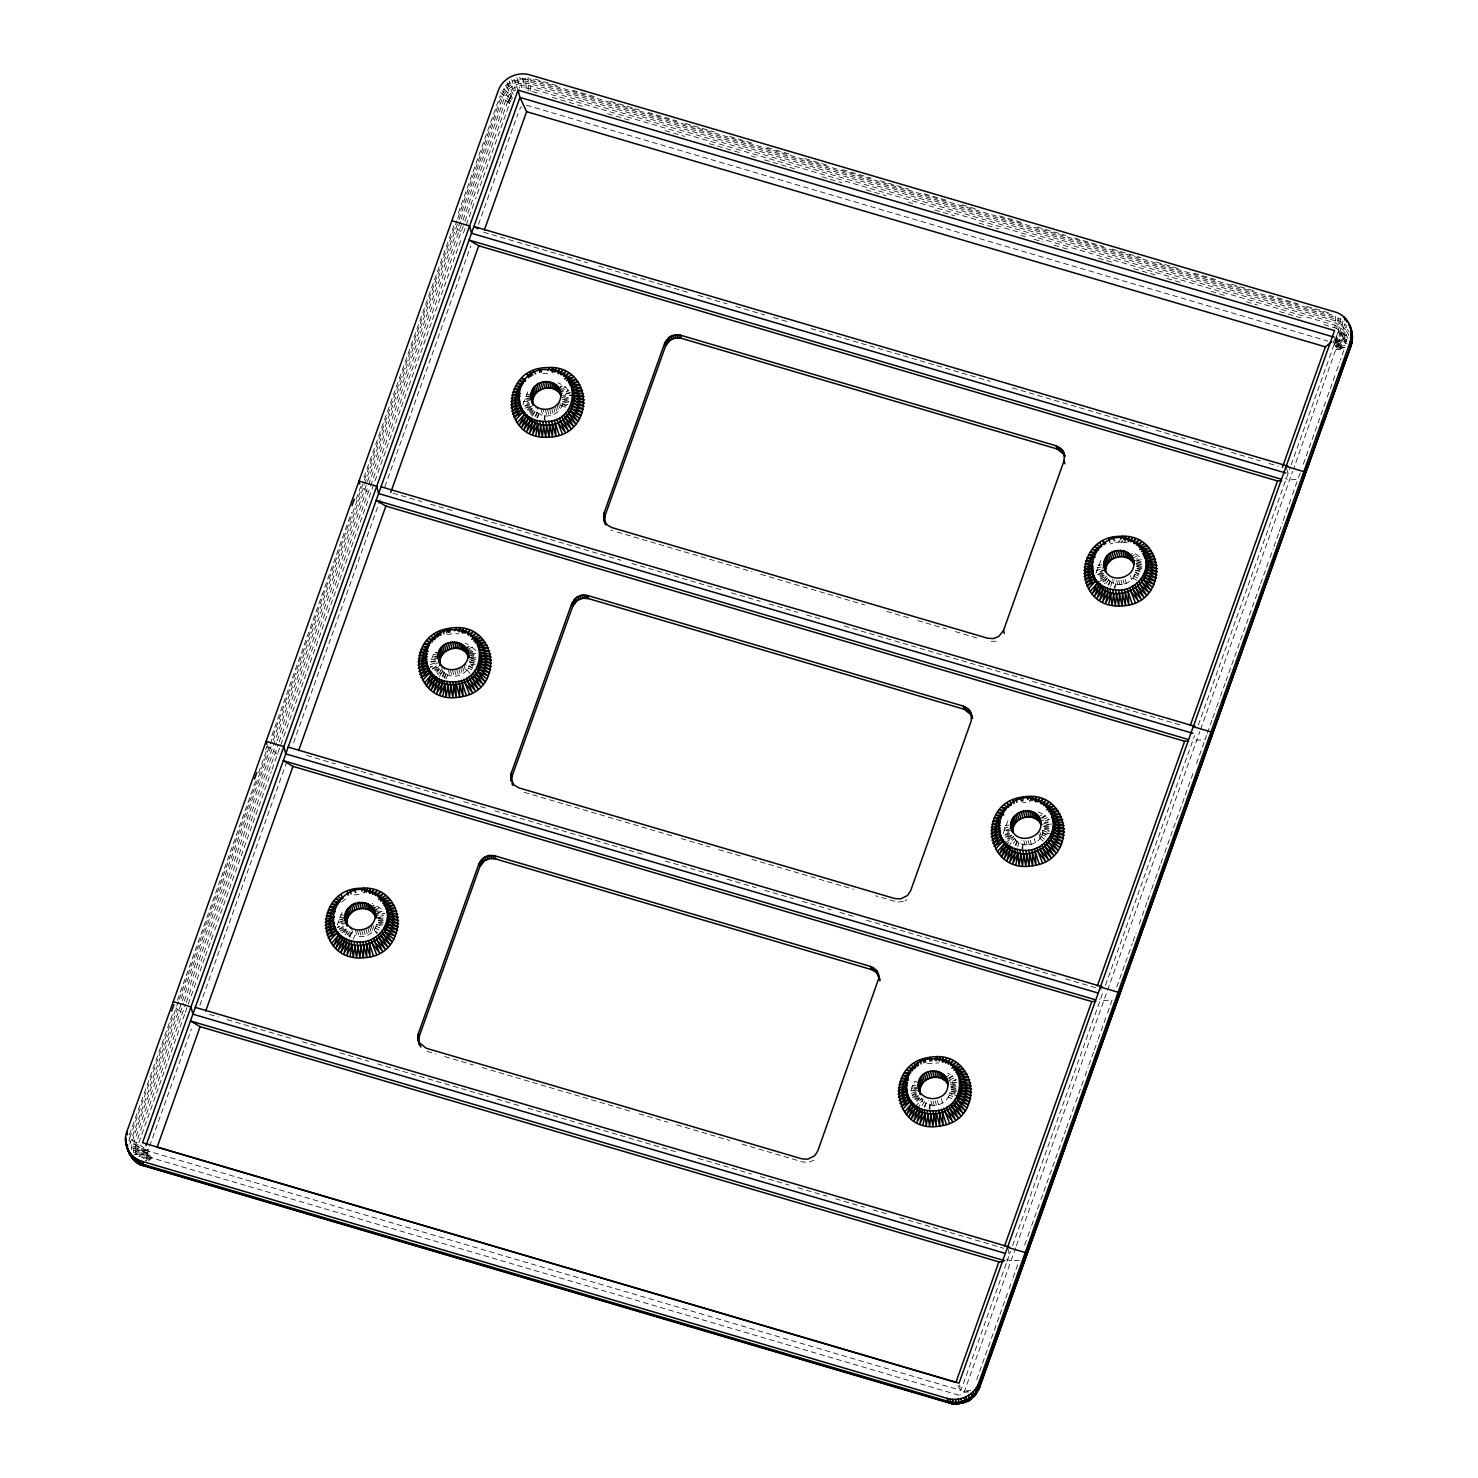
<?xml version="1.0" encoding="UTF-8"?>
<svg xmlns="http://www.w3.org/2000/svg" width="1478" height="1478" viewBox="0 0 1478 1478"><rect width="100%" height="100%" fill="white"/><g stroke="black" fill="none" stroke-linecap="round" stroke-linejoin="round"><path stroke-width="0.75" stroke-dasharray="5 3.75" d="M500.506 92.153L510.427 101.631L511.462 99.894L502.483 91.008C508.377 81.715 520.625 77.299 531.138 80.477L1338.366 318.306L1336.777 328.522L1344.223 334.508L1346.901 341.529L1336.389 347.718L1293.49 469.062M131.339 1149.662L132.336 1140.702L460.471 220.961M958.779 1395.14L151.938 1157.939L147.818 1153.616L136.087 1154.558L135.034 1148.979L135.994 1143.344L185.526 1004.523M474.124 662.31L469.542 661.83L469.376 663.899L473.015 666.245M531.415 415.133L535.738 410.902C543.793 421.212 562.749 414.727 562.416 401.536L569.289 402.256M1007.774 839.264L1013.723 836.4C1019.136 850.681 1042.988 845.73 1042.507 830.544L1049.38 831.264M1103.087 581.87L1107.521 577.935C1114.449 590.258 1135.788 584.401 1135.381 570.249L1142.254 570.951M1340.749 318.103L1338.144 332.107L1334.061 343.284L1336.389 347.718L1345.128 345.372L1336.315 348.753L1344.869 347.33L1340.454 360.078M1343.003 320.892L1339.789 333.252L1334.856 343.986L1346.643 330.998L1341.839 326.121L1335.576 323.072L530.879 86.13C520.201 82.823 507.508 88.828 503.813 99.488L461.247 218.799M544.181 420.343L544.828 415.891L543.147 409.461M1334.856 343.986L1341.248 334.601L1344.795 324.051L1335.835 319.082L531.138 82.14C519.295 78.463 505.217 85.114 501.116 96.957L457.774 218.43M530.214 90.915L531.008 79.055L517.263 78.814L516.967 77.669M1336.777 328.522L1334.911 327.857L1335.706 315.996L533.225 79.701M1344.795 324.051L1346.587 325.862L1342.504 336.134L1335.502 344.799L1346.624 334.508L1348.749 331.423L1347.511 329.372M129.768 1144.138L177.286 1009.271L175.106 1006.832M929.108 1109.128L929.939 1104.75L928.831 1100.463M1021.982 848.834L1022.813 844.455L1021.704 840.151M1114.855 588.521L1115.687 584.143L1114.578 579.856M1346.643 330.998L1348.749 334.989L1335.983 345.704L1343.539 337.797L1344.223 334.508M178.376 1001.511L129.621 1138.171L148.04 1150.549L147.818 1153.616L133.519 1152.378L134.055 1142.032L183.586 1003.192M436.084 661.756L430.523 661.922L433.442 654.385L434.975 652.112L440.887 653.516M177.286 1009.271L184.565 1014.536L138.138 1144.674L138.119 1154.336L148.133 1154.595L138.914 1156.129L148.613 1155.5L142.11 1157.219M444.749 678.236L445.986 673.968L444.324 667.539M537.604 417.941L538.86 413.674L537.198 407.226M924.84 1107.262L926.096 1102.994L921.773 1098.542L918.817 1101.165M1017.714 846.949L1018.97 842.682L1016.938 846.469M1110.588 586.637L1111.844 582.369L1109.812 586.156M129.621 1138.171L128.9 1140.61L131.69 1142.9L147.782 1151.547L137.325 1148.554L131.302 1145.154M349.99 937.218L351.45 933.006L349.787 926.558M442.864 676.906L444.324 672.712L442.661 666.264M535.72 416.611L537.198 412.399L535.516 405.951M1015.829 845.619L1017.289 841.407L1014.481 844.418M1108.703 585.325L1110.163 581.113L1107.355 584.124M265.726 749.734L267.278 745.392M129.436 1134.808L172.778 1013.335M177.415 1000.31L255.583 781.234M258.687 772.551L267.961 746.519L277.439 754.223M271.841 735.674L351.561 512.256M356.198 499.231L360.835 486.225L370.313 493.929M363.939 477.542L453.709 225.912L463.187 233.616L465.515 227.113M458.365 212.906L500.155 95.756L509.614 103.46L475.565 198.902M179.152 999.35L456.998 220.61M181.147 998.426L272.488 742.455M273.245 740.293L363.034 488.664M364.586 484.322L458.217 221.848M458.993 219.686L502.335 98.213C506.252 86.888 519.72 80.514 531.064 84.024L1335.761 320.966L1346.033 327.469M184.344 1001.031L276.46 742.898M277.217 740.718L367.782 486.927M368.558 484.747L462.189 222.273M462.965 220.111L505.531 100.8L508.691 95.22L515.508 89.788L511.702 79.609M186.302 1002.361L278.4 744.21M279.157 742.048L369.722 488.257M370.498 486.077L464.129 223.603M464.905 221.441L507.471 102.13L511.665 95.59L504.903 84.431M185.341 1012.356L204.685 958.132M205.46 955.952L213.977 932.101M214.753 929.939L271.25 771.571M272.026 769.41L408.242 387.624M409.018 385.462L461.635 237.958M466.291 224.933L474.789 201.082M149.592 1146.207L191.383 1029.076M199.899 1005.206L286.584 762.26M293.549 742.732L380.216 499.786M384.871 486.779L470.78 245.995M478.521 224.305L517.984 113.677M1006.204 1263.524L960.94 1390.392L144.419 1149.976L148.65 1149.053M1006.98 1261.381L1010.601 1251.182M1012.596 1245.621L1102.274 994.288L1100.389 987.008M1105.47 985.327L1194.538 735.674M1198.344 725.014L1290.442 466.882M1291.199 464.739L1336.463 337.852L1335.521 334.231M1015.645 1247.801L964.58 1390.964L959.869 1394.992M1016.421 1245.64L1199.84 731.536M1200.616 729.356L1292.714 471.223M976.699 1379.602L999.146 1316.695M999.922 1314.533L1008.439 1290.663M1009.215 1288.502L1012.301 1279.819M1013.077 1277.657L1017.714 1264.632M1024.679 1245.123L1027.007 1238.619M1027.783 1236.439L1030.887 1227.756M1031.644 1225.595L1040.161 1201.743M1040.937 1199.563L1065.712 1130.153M1066.469 1127.973L1074.986 1104.121M1075.762 1101.96L1084.279 1078.09M1085.055 1075.929L1088.141 1067.245M1088.916 1065.084L1093.572 1052.059M1094.348 1049.897L1097.433 1041.214M1098.209 1039.052L1106.726 1015.183M1107.502 1013.021L1112.14 999.996L1103.881 1000.514L1099.447 999.202M1116.777 986.99L1132.259 943.592M1133.035 941.431L1136.139 932.747M1139.224 924.083L1141.552 917.561M1142.328 915.399L1146.965 902.393M1147.741 900.213L1150.845 891.53M1151.602 889.368L1154.706 880.685M1155.482 878.523L1160.119 865.517M1160.895 863.337L1163.999 854.654M1164.775 852.492L1193.411 772.237M1196.496 763.553L1204.237 741.864M1206.565 735.36L1205.013 739.702L1196.755 740.201L1192.321 738.908M1207.341 733.18L1211.978 720.174M1212.754 717.994L1215.84 709.329M1216.616 707.149L1219.719 698.484M1220.495 696.304L1225.133 683.298M1225.909 681.118L1259.958 585.676M1260.734 583.514L1269.251 559.645M1270.027 557.483L1273.112 548.8M1273.888 546.638L1278.544 533.613M1279.32 531.452L1282.405 522.769M1283.181 520.607L1291.698 496.737M1292.474 494.576L1297.111 481.551M1300.215 472.886L1297.887 479.389L1289.629 479.907L1285.195 478.595M1303.3 464.203L1326.523 399.134M1327.299 396.954L1335.816 373.103M1336.574 370.923L1339.678 362.258M342.102 912.425L337.261 924.877L343.062 923.122M472.701 667.594L468.914 665.913C465.625 677.589 447.76 680.176 441.663 669.534L437.248 673.469M1113.987 588.226L1115.687 584.143M519.535 109.335L521.328 106.73M1333.156 342.748L1338.144 332.107L1340.176 330.407M445.968 678.919L447.852 674.984M353.113 939.232L354.979 935.297C363.533 939.454 375.153 933.782 376.502 924.193L382.359 925.099M527.849 391.818L523.009 404.27L528.81 402.515M536.847 417.461L538.86 413.674M443.973 677.755L445.986 673.968M924.064 1106.763L926.096 1102.994C934.65 1108.851 948.045 1103.309 949.486 1092.907L955.324 1093.812M1334.061 343.284L1341.691 331.626M535.018 416.039L537.198 412.399L534.389 415.41M442.144 676.351L444.324 672.712L441.516 675.723M349.27 936.664L351.45 933.006L349.99 931.509L347.108 934.336M1108.001 584.752L1110.163 581.113M1015.127 845.065L1017.289 841.407M922.254 1105.359L924.415 1101.72L921.607 1104.731M532.265 416.168L535.738 410.902M439.391 676.481L442.864 671.215L441.201 664.767M347.681 935.02L349.99 931.509M1106.394 583.126L1108.722 579.616L1104.399 583.847M1013.52 843.439L1015.848 839.929L1012.966 842.737M917.173 1108.999L922.974 1100.223L920.092 1103.031M1115.705 542.444L1118.606 542.093L1120.546 539.193M1100.833 560.513L1095.974 572.984L1103.715 570.637M1007.959 820.826L1003.1 833.278L1008.901 831.541M530.824 414.283L534.537 409.221L530.122 413.156M437.95 674.596L441.663 669.534M345.076 934.89L348.79 929.828L345.852 932.452M1105.045 581.316L1107.521 577.935M1008.439 846.672L1014.647 838.248L1010.213 842.164M915.566 1106.985L921.773 1098.542M1118.606 542.093L1121.506 542.038L1123.705 539.267M529.66 412.233L532.302 409M436.786 672.545L439.428 669.312M343.912 932.84L346.554 929.607M1102.625 580.946L1106.597 576.106L1100.648 578.97M1005.797 846.1L1013.723 836.4L1006.167 842.478M916.877 1101.553L919.519 1098.32M370.849 908.859L374.802 904.481L381.435 909.173L372.862 912.85L379.421 907.381L373.324 910.448M1121.506 542.038L1124.407 542.278L1126.809 539.636M348.642 936.017L351.45 933.006L354.979 935.297M148.521 1160.156L150.941 1157.551L145.971 1160.747M1336.278 346.683L1346.55 339.663L1344.333 339.589L1336.278 346.683L1347.031 343.413M439.982 674.023L442.864 671.215M558.518 389.435L562.933 385.204L565.15 386.774L570.508 392.742L561.012 395.587L571.783 395.088L561.788 397.49L568.383 397.527M465.644 649.747L470.059 645.498L476.101 650.874L467.066 654.126L477.634 653.054M372.77 910.042L377.186 905.811L371.458 909.192M1338.144 332.107L1341.248 334.601L1343.04 332.993M505.273 85.558L514.603 79.646L517.559 88.902M341.64 902.153L346.148 898.55M145.749 1160.618L150.035 1157.015L146.359 1158.844M465.736 652.537L472.295 647.068L466.198 650.135M1041.99 818.516L1045.26 815.782L1049.066 819.569L1043.653 821.528M949.116 1078.829L952.386 1076.095L956.192 1079.882L950.779 1081.841M149.019 1160.341L151.938 1157.939M529.087 411.032L532.117 408.612M436.213 671.345L439.243 668.906M341.843 932.858L346.369 929.219M1099.041 582.184L1106.597 576.106M916.323 1100.353L919.334 1097.932M527.424 409.48L532.985 405.434M434.55 669.774L440.111 665.747M339.829 931.436L347.256 926.041M1100.408 578.194L1104.103 575.496M1007.534 838.488L1013.095 834.46L1007.202 836.936M914.66 1098.801L918.374 1096.103M369.408 908.194L374.802 904.481L372.253 903.428M1128.12 556.301L1133.515 552.587L1140.148 557.28L1136.73 558.739M145.952 1158.493L149.26 1156.313L141.796 1157.496M525.078 408.334L532.671 403.402M432.204 668.647L439.797 663.714M339.33 928.941L346.924 924.027M1099.946 575.81L1103.752 573.353M1005.169 837.361L1010.878 833.666M912.295 1097.655L918.004 1093.96M905.146 900.804L906.827 899.825M813.953 1160.119L808.54 1162.318L802.72 1161.967L740.829 1143.75M557.188 388.585L562.933 385.204L558 382.82M464.314 648.879L470.059 645.498L465.127 643.133M1130.171 557.298L1135.917 553.917M1037.297 817.593L1043.043 814.212L1045.26 815.782L1037.15 819.865M944.424 1077.905L950.169 1074.524L952.386 1076.095L946.308 1079.143M524.875 405.822L532.671 401.351M439.797 661.664L430.061 667.243L435.899 665.118M346.924 921.958L337.187 927.537L343.025 925.431M1097.858 574.517L1103.697 571.173M1004.985 834.83L1008.883 832.594M912.111 1095.124L916.009 1092.907M557.04 390.857L565.15 386.774L558.61 392.243L568.975 390.561L559.94 393.832L570.508 392.742M1132.056 558.536L1138.134 555.488M527.683 410.256L531.637 408.353M434.809 670.569L438.763 668.647M341.935 930.863L345.889 928.96M914.9 1099.577L918.873 1097.655M560.328 391.504L567.183 388.566M467.454 651.816L474.309 648.86M1043.856 819.052L1047.274 817.574M949.264 1080.085L954.4 1077.887M527.092 407.928L531.027 406.265M432.26 669.054L438.153 666.56M1100.075 576.623L1104.011 574.979M339.386 929.348L343.321 927.704M914.328 1097.23L918.263 1095.586M143.218 1158.567L149.26 1156.313M524.875 406.228L530.731 404.122M1097.858 574.942L1103.697 572.817M1136.527 561.234L1141.94 559.275L1131.594 560.956M376.003 913.792L383.227 911.169L372.862 912.85M1004.985 835.236L1010.823 833.13M912.111 1095.549L917.967 1093.424M1110.07 544.015L1112.842 543.091M430.135 664.564L435.936 662.828M475.731 653.627L468.138 655.899L476.747 655.493M1043.006 824.04L1048.715 822.322M916.046 1091.836L910.245 1093.591L912.277 1085.813L915.085 1081.12L920.092 1083.836M952.035 1083.78L957.744 1082.062L947.176 1083.152M1135.88 563.728L1143.492 561.455M1344.869 347.33L1336.057 349.75L1344.315 349.233M430.523 661.922L440.111 659.613M468.914 657.802L476.914 655.862M1100.205 569.399L1096.362 570.323L1105.655 570.065M1136.748 565.723L1142.753 564.263M996.19 641.249L988.468 641.36M345.335 920.388L337.649 922.235L343.21 922.069M376.04 918.097L384.04 916.175M1009.252 829.25L1003.488 830.636L1012.781 830.359M1043.874 826.017L1051.893 824.096L1041.103 824.613M903.317 901.543L897.497 902.079L875.697 895.816M916.378 1089.545L910.614 1090.93L919.907 1090.672M951.019 1086.33L957.005 1084.889M447.003 634.69L452.748 633.692M354.129 894.984L362.794 893.931M927.094 1063.698L938.659 1062.885M135.126 1147.076L137.602 1146.595L148.04 1150.549M135.44 1145.191L138.138 1144.674M131.191 1147.408L147.708 1152.581L133.131 1150.327M531.711 397.656L524.062 399.023L532.985 399.3L523.378 401.628L528.958 401.462M1100.87 567.053L1097.045 567.737L1105.969 568.014M345.963 918.263L338.333 919.63L342.785 919.778M1007.996 827.347L1004.172 828.031L1013.095 828.327M917.025 1087.328L911.298 1088.344L920.221 1088.621M467.805 652.204L476.101 650.874M1038.72 821.251L1049.066 819.569M945.846 1081.563L956.192 1079.882M542.722 373.731L548.541 373.324M1022.831 802.757L1025.732 802.406M532.653 395.642L525.059 396.492L533.613 397.323M1101.831 564.781L1098.025 565.206L1104.454 565.834M439.779 655.955L432.186 656.805L440.74 657.618L431.207 659.317L435.659 659.465M1008.957 825.094L1005.151 825.518L1013.723 826.331M916.083 1085.388L912.277 1085.813L920.849 1086.644M1137.136 562.102L1141.367 561.677M1044.262 822.415L1048.493 821.971M374.193 914.439L384.76 913.349L375.264 916.194L383.892 915.787M1348.121 338.407L1342.763 329.539L1335.281 325.382L530.584 88.44L521.863 87.83L519.739 77.115M1019.266 1260.309L1011.007 1260.826L1006.592 1259.515M970.769 1390.576L964.58 1390.964L968.312 1391.629M1136.139 564.208L1142.605 563.894M950.391 1084.815L956.857 1084.501M1136.951 566.203L1145.746 566.259M471.112 657.802L477.708 657.839M1044.078 826.516L1052.872 826.553M378.239 918.115L384.834 918.134M951.204 1086.829L959.998 1086.866M1341.248 334.601L1343.539 337.797L1345.978 337.852M1343.539 337.797L1344.869 341.473L1346.901 341.529M968.09 1392.11L964.136 1391.925L967.573 1392.978M562.25 399.485L568.975 399.854M1141.958 568.568L1135.233 568.199L1141.034 569.824M469.376 659.798L476.119 660.167M1044.595 828.622L1049.084 828.862M383.245 920.461L376.502 920.092L382.322 921.718M956.211 1089.175L949.486 1088.806L957.227 1090.967M455.667 633.637L458.568 633.877M339.312 917.099L345.741 917.727M134.147 1154.355L136.087 1154.558M383.541 922.863L376.668 922.143L382.433 924.064M956.506 1091.558L949.633 1090.856L955.416 1092.778M565.889 405.951L562.25 403.586L568.106 404.492M1138.873 574.665L1135.233 572.3L1139.132 572.891M475.232 664.786L469.376 663.899L473.2 665.377M1045.999 834.959L1042.36 832.613L1052.096 834.091M526.316 394.09L532.486 395.088M433.442 654.385L439.613 655.401M340.568 914.697L346.739 915.695M1124.407 542.278L1127.252 542.795M526.408 105.197L1327.743 341.048M563.728 397.933L569.566 399.226M1136.711 566.628L1142.549 567.94M470.854 658.227L476.692 659.539M1043.837 826.941L1049.676 828.253M377.98 918.54L383.837 919.833M950.964 1087.254L956.802 1088.547M564.19 400.021L569.991 401.647M471.316 660.333L475.177 661.405M1044.281 829.047L1050.101 830.654M535.221 79.202L557.335 85.706M572.799 90.269L594.913 96.772M610.377 101.335L639.124 109.797M647.974 112.402L676.702 120.863M685.552 123.468L714.28 131.93M729.762 136.493L751.877 142.996M767.341 147.541L789.455 154.063M804.919 158.608L827.033 165.13M842.515 169.674L871.244 178.136M880.094 180.741L908.822 189.202M924.304 193.766L946.419 200.269M961.882 204.832L977.364 209.396M999.461 215.899L1021.575 222.402M1037.057 226.965L1065.786 235.427M1074.635 238.032L1103.364 246.493M1112.213 249.098L1140.961 257.56M1156.424 262.105L1178.539 268.627M1194.002 273.171L1216.117 279.693M1231.599 284.238L1253.695 290.76M1269.177 295.304L1297.906 303.766M1306.755 306.371L1328.87 312.893M532.431 91.562L541.262 94.167M552.329 97.419L585.473 107.192M607.587 113.695L629.702 120.198M665.063 130.618L684.961 136.475M709.274 143.643L742.436 153.398M751.286 156.003L755.701 157.315M764.551 159.92L797.714 169.674M822.027 176.843L841.924 182.699M866.237 189.849L886.135 195.706M908.249 202.227L912.665 203.521M934.78 210.042L954.659 215.899M978.99 223.049L998.888 228.905M1020.984 235.427L1025.418 236.72M1034.249 239.325L1043.099 241.93M1054.147 245.182L1067.412 249.098M1098.357 258.207L1111.622 262.105M1133.737 268.627L1155.833 275.13M1166.899 278.381L1182.363 282.945M1211.11 291.406L1224.375 295.304M1246.471 301.808L1257.538 305.078M1279.634 311.581L1301.748 318.084M1323.863 324.606L1334.911 327.857M483.583 232.194L587.579 262.807M598.645 266.058L689.376 292.773M698.226 295.378L726.991 303.858M735.841 306.463L764.606 314.925M773.456 317.53L788.938 322.093M811.071 328.615L990.297 381.379M1012.412 387.901L1147.39 427.641M1156.239 430.246L1185.005 438.726M1193.855 441.331L1222.62 449.792M1231.47 452.397L1260.235 460.877M1269.085 463.482L1277.934 466.087M617.157 532.025L751.988 571.727M760.819 574.332L864.704 604.908M886.8 611.43L908.896 617.933M917.746 620.538L946.474 629M955.305 631.605L977.42 638.108M392.926 493.135L421.692 501.615M430.541 504.22L452.674 510.741M474.808 517.245L620.834 560.254M631.9 563.506L722.613 590.221M731.462 592.826L760.228 601.287M769.077 603.892L797.843 612.372M806.692 614.977L822.193 619.541M844.308 626.044L1023.552 678.827M1032.401 681.432L1180.645 725.088M524.284 792.337L672.361 835.938M681.21 838.543L709.939 847.005M718.788 849.61L740.884 856.113M751.933 859.365L853.6 889.294M306.703 755.406L335.451 763.867M344.319 766.472L373.084 774.952M381.934 777.557L454.947 799.062M463.796 801.667L485.929 808.17M494.779 810.775L643.022 854.432M665.155 860.953L718.253 876.583M727.102 879.188L755.868 887.668M764.717 890.273L793.483 898.735M802.332 901.34L831.098 909.82M839.947 912.425L855.448 916.97M866.496 920.24L1056.788 976.274M1065.638 978.879L1096.621 987.988M426.994 1051.338L435.844 1053.943M444.675 1056.548L473.403 1065.01M482.253 1067.615L630.33 1111.216M639.161 1113.821L667.908 1122.264M676.739 1124.869L729.781 1140.499M209.396 1014.407L218.245 1017.012M227.095 1019.617L293.475 1039.163M302.325 1041.768L317.825 1046.332M339.94 1052.835L368.706 1061.315M377.555 1063.92L488.202 1096.491M497.051 1099.096L519.166 1105.618M528.015 1108.223L676.277 1151.879M698.392 1158.382L751.508 1174.031M760.357 1176.636L789.123 1185.097M797.972 1187.702L826.738 1196.182M835.587 1198.787L864.353 1207.249M873.202 1209.854L888.684 1214.417M899.751 1217.669L1003.747 1248.3M147.818 1153.616L135.034 1148.979M1135.381 570.249L1141.145 572.171M562.416 401.536L566.259 402.81M1042.507 830.544L1048.271 832.465M469.542 661.83L475.306 663.77M610.931 530.048L612.742 530.731M1135.233 572.3L1139.058 573.778M562.25 403.586L567.977 405.822M1042.36 832.613L1051.911 836.308M959.037 1096.621L949.486 1092.907L953.125 1095.272M380.326 925.69L376.502 924.193L380.16 926.558M1038.092 811.828L1043.043 814.212M1138.559 576.014L1134.753 574.314L1138.282 576.863M565.575 407.3L561.788 405.619L565.298 408.15M1045.685 836.308L1041.879 834.627L1045.408 837.176M952.811 1096.621L949.005 1094.939L952.534 1097.47M379.828 927.907L376.04 926.226L379.55 928.757M1338.366 318.306L1340.768 319.47M1137.764 578.157L1133.977 576.272L1132.869 571.968M1039.995 832.28L1041.103 836.566L1044.891 838.469M471.907 669.756L468.138 667.853L471.537 670.569M952.017 1098.764L948.229 1096.879L951.647 1099.595M379.033 930.05L375.264 928.166L378.664 930.881M504.053 88.846L512.718 98.305M434.975 652.112L440.001 654.828M947.767 1073.194L950.169 1074.524M1132.905 578.083L1136.674 580.207M1038.923 834.109L1040.05 838.395L1043.801 840.502M135.514 1152.748L138.119 1154.336M135.163 1150.882L137.583 1152.452M468.914 665.913L472.424 668.462M1041.103 836.566L1044.521 839.282M1040.05 838.395L1043.339 841.278M372.53 923.547L374.193 929.995L377.481 932.877M469.801 673.303L467.066 669.682L465.404 663.252M374.193 929.995L376.927 933.616M513.162 94.278L506.972 82.583M957.91 1385.607L960.94 1390.392L959.536 1384.941M513.587 90.86L509.263 80.976M508.229 100.356L509.614 103.46M509.189 98.656L510.427 101.631M510.335 97.068L511.462 99.894M1286.599 468.212L1288.022 473.681M1130.467 575.459L1131.594 579.764M1125.201 579.173L1126.328 583.477M1123.151 579.893L1124.259 584.198M1121.008 580.337L1122.135 584.623M1118.846 580.466L1119.955 584.771M1116.684 580.318L1117.793 584.604M1112.583 579.099L1113.691 583.404M1034.267 838.488L1035.376 842.774M1030.277 840.206L1031.385 844.492M1028.152 840.649L1029.261 844.936M1025.972 840.779L1027.081 845.065M1023.811 840.612L1024.919 844.917M1007.978 1249.132L1009.4 1254.582M941.394 1098.801L942.502 1103.087M937.403 1100.519L938.512 1104.805M935.278 1100.944L936.387 1105.23M933.098 1101.073L934.207 1105.378M930.937 1100.925L932.045 1105.211M559.331 401.111L561.012 407.558M558.278 402.94L559.94 409.388M556.947 404.602L558.61 411.05M555.377 406.081L557.04 412.528M553.603 407.318L555.285 413.766M551.682 408.316L553.345 414.764M549.631 409.036L551.294 415.484M547.488 409.48L549.151 415.928M545.308 409.609L546.971 416.057M541.059 409L542.722 415.429M464.074 664.915L465.736 671.345M462.503 666.375L464.166 672.823M460.748 667.631L462.411 674.079M458.808 668.629L460.471 675.058M456.757 669.349L458.42 675.797M454.614 669.774L456.277 676.222M452.434 669.922L454.115 676.37M450.273 669.756L451.954 676.203M448.185 669.294L449.848 675.742M371.2 925.21L372.862 931.657M369.629 926.688L371.311 933.135M367.874 927.925L369.537 934.373M365.934 928.923L367.597 935.371M363.884 929.662L365.546 936.091M361.74 930.087L363.403 936.535M359.56 930.216L361.242 936.664M357.417 930.068L359.08 936.498M355.311 929.607L356.974 936.036M351.45 927.833L353.113 934.281M517.263 78.814L519.683 88.255M528.108 77.262L528.274 90.454L526.297 90.213L525.577 78.075M522.787 78.038L524.062 87.627M1344.869 341.473L1345.146 343.413M544.828 415.891L545.105 420.454M1022.813 844.455L1022.887 849.037M929.939 1104.75L930.013 1109.35"/><path stroke-width="1.5" d="M345.261 917.579L347.256 926.041C333.714 903.095 376.188 891.4 376.04 918.097L373.601 909.764M346.924 924.027C345.335 908.859 368.835 902.411 375.264 916.194M467.233 651.355C473.274 669.275 442.495 677.737 438.449 659.299C433.941 638.108 470.17 635.78 468.914 657.802L466.457 649.452M468.138 655.899C461.265 641.119 435.973 649.821 440.111 665.747L438.135 657.267M531.008 396.972C529.05 378.35 560.901 375.966 560.753 395.088C561.326 412.51 532.135 414.745 531.008 396.972L532.985 405.434M532.671 403.402C531.082 388.252 554.583 381.804 561.012 395.587L559.331 389.157M449.866 632.141L449.885 628.316C497.273 619.448 506.843 691.63 459.64 697.043C412.233 705.911 402.681 633.729 449.885 628.316M929.958 1061.149L929.976 1057.343C977.383 1048.456 986.935 1120.638 939.749 1126.051C892.342 1134.919 882.772 1062.756 929.976 1057.343L931.897 1060.908M1022.831 800.836L1022.85 797.03C1070.257 788.162 1079.808 860.325 1032.623 865.739C985.216 874.625 975.646 802.443 1022.85 797.03M363.736 945.606L363.385 957.726C315.147 962.233 313.262 889.386 360.392 888.241C408.63 883.733 410.514 956.58 363.385 957.726L359.856 942.059C307.442 939.86 342.767 864.778 379.92 897.645C414.856 934.133 341.03 971.175 333.16 921.459M455.649 681.561L456.259 697.413L452.73 681.764C415.595 683.187 418.976 627.319 454.707 629.887C489.384 629.018 486.373 683.815 452.73 681.764M570.6 383.689C580.374 400.39 569.085 423.539 549.483 424.98L549.132 437.1C500.894 441.626 499.01 368.779 546.139 367.634C594.378 363.126 596.244 435.973 549.132 437.1L545.604 421.452C508.469 422.893 511.85 367.024 547.562 369.592C582.258 368.724 579.247 423.521 545.604 421.452M935.74 1110.569L936.368 1126.421L932.84 1110.772C895.686 1112.195 899.086 1056.345 934.798 1058.913C969.476 1058.045 966.464 1112.823 932.84 1110.772M1029.593 854.007L1029.224 866.126L1025.714 850.46C973.281 848.261 1008.606 773.197 1045.759 806.046C1080.695 842.534 1006.869 879.576 998.999 829.86M1122.449 593.694L1122.098 605.814C1073.859 610.34 1071.993 537.493 1119.105 536.348C1167.343 531.821 1169.227 604.687 1122.098 605.814L1118.569 590.165C1066.155 587.967 1101.48 512.884 1138.633 545.751C1173.569 582.221 1099.743 619.264 1091.872 569.566M359.856 942.059C376.262 942.317 391.171 925.819 386.774 909.45M426.015 661.165C428.417 700.092 493.246 686.586 479.814 650.246L488.479 647.826L478.706 647.734L477.727 644.002M906.125 1090.173C911.427 1133.774 979.23 1111.364 957.836 1073.01M1025.714 850.46C1042.119 850.737 1057.029 834.239 1052.632 817.851M1118.569 590.165C1134.975 590.424 1149.902 573.926 1145.505 557.557M1351.483 330.961L1350.319 341.473L978.824 1382.687C974.501 1395.214 959.61 1402.234 947.084 1398.354L142.387 1161.412C130.009 1158.253 122.083 1143.861 126.794 1131.815L498.289 90.601C502.631 78.075 517.503 71.055 530.029 74.935L1334.726 311.876C1346.458 314.869 1352.943 327.211 1352.352 338.628L1351.723 342.157L1352.241 333.936M129.75 1152.969L126.905 1147.889L125.593 1137.025M1352.222 341.215L1351.649 333.603M360.817 945.809L359.985 957.799L356.955 941.966M453.691 685.496L452.859 697.487L449.811 681.672M549.483 424.98L546.564 425.184L545.733 437.192L542.685 421.359M933.8 1114.504L932.969 1126.513L929.921 1110.68M1026.674 854.21L1025.843 866.2L1022.794 850.386M1119.548 593.897L1118.717 605.906L1115.668 590.073M976.441 1387.546L977.346 1391.463L970.621 1398.89L973.854 1396.433L972.986 1391.814M1000.624 835.107L1001.585 838.857L992.81 843.273L1000.624 836.271L998.851 821.62M419.087 1043.856L419.807 1045.556L417.849 1038.942L418.403 1033.418L478.964 863.651L483.602 857.665L489.015 855.466L494.834 855.817L870.56 966.446L876.75 970.658L879.835 980.708L878.468 973.928M417.849 1038.942L418.662 1042.064L419.198 1036.54L479.777 866.773L484.396 860.787L489.828 858.589L495.647 858.94L871.355 969.568L876.288 972.376L879.706 978.861M971.342 713.634L971.231 720.95L910.651 890.717L907.529 895.465L900.601 898.901L894.781 898.55L519.055 787.922L514.122 785.095L510.723 778.629L511.259 773.123L571.838 603.357L576.475 597.371L581.889 595.172L587.708 595.523L963.434 706.151L969.605 710.364L972.579 718.548L970.621 711.934M510.723 778.629L511.536 781.751L512.072 776.227L572.651 606.46L577.27 600.474L582.701 598.294L588.521 598.627L964.229 709.274L971.415 715.038M603.597 518.335L604.835 523.249L604.132 512.811L664.712 343.044L669.349 337.058L674.762 334.859L680.582 335.21L1056.308 445.839L1062.479 450.051L1065.01 456.443L1063.495 451.621M604.41 521.438L604.945 515.933L665.506 346.166L670.144 340.18L675.575 337.982L681.395 338.333L1057.103 448.961L1064.289 454.744M879.022 977.586L817.777 1151.011L814.655 1155.778L807.727 1159.195L801.907 1158.844L426.2 1048.216L419.013 1042.452M357.916 945.717L356.604 957.578L354.073 941.597M450.79 685.404L449.478 697.283L446.947 681.284M546.564 425.184L543.664 425.11L542.352 436.971L539.821 420.99M930.881 1114.43L929.588 1126.291L927.057 1110.292M1023.755 854.118L1022.462 865.979L1019.912 849.998M1116.629 593.805L1115.336 605.684L1112.786 589.685M968.053 1399.906L971.489 1397.172C975.221 1397.689 976.94 1392.572 974.833 1389.782M1351.853 339.644L1350.966 328.818L1350.467 332.291M355.034 945.329L353.279 957.06L351.265 940.913M447.908 685.016L446.153 696.766L444.139 680.619M518.889 400.852C520.145 412.491 529.069 422.856 540.782 424.722L539.027 436.453L537.013 420.306M928.018 1114.043L926.244 1125.774L924.249 1109.627M1020.892 853.73L1019.118 865.48L1017.123 849.333M1113.765 593.435L1111.992 605.167L1109.996 589.02M975.332 1395.01L977.346 1391.463M918.244 1084.224C918.983 1065.564 950.89 1067.393 947.823 1086.459C945.92 1103.733 916.637 1102.145 918.244 1084.224L920.221 1094.755M919.907 1090.672C920.554 1076.575 942.207 1072.067 948.229 1084.907L946.567 1078.478M1012.541 832.299C1001.807 811.367 1039.995 800.854 1041.325 824.354M1011.118 825.98L1012.781 832.428C1011.174 817.26 1034.674 810.812 1041.103 824.613L1039.44 818.165M1133.09 559.756C1139.132 577.676 1108.352 586.138 1104.306 567.7C1099.632 547.95 1133.644 543.498 1134.199 564.06M1103.992 565.686L1105.655 572.115C1104.048 556.966 1127.548 550.518 1133.977 564.3L1132.314 557.853M1350.947 343.044L1350.541 345.427L1351.964 342.859L1351.077 338.887M1351.52 336.263L1352.296 339.238L1349.857 347.755M1351.779 343.783L1352.296 339.238M936.091 1060.724L936.756 1056.881L934.798 1059.8M971.489 1397.172L978.528 1389.948L979.711 1386.641L978.824 1382.687M1352.352 338.628L1352.425 336.578M979.711 1386.641L976.478 1391.648L979.545 1387.528L1351.964 342.859M1350.319 341.473L1350.596 347.09M350.009 956.266L352.244 944.664L346.85 955.176L349.529 943.703L348.568 939.971M442.883 695.953L445.1 684.351L439.723 694.863L442.402 683.409L441.442 679.658M535.757 435.659L537.974 424.057L532.597 434.569L535.276 423.096L534.315 419.364M922.993 1124.98L925.21 1113.377L919.833 1123.89L922.512 1112.417L921.533 1108.685M1015.866 864.667L1018.083 853.065L1012.707 863.577L1015.386 852.104L1014.407 848.372M1108.74 604.373L1110.957 592.752L1105.581 603.283L1108.241 591.81L1107.281 588.059M973.91 1395.712C968.626 1398.465 966.169 1405.874 966.187 1396.655M366.174 892.25L367.172 888.389L363.884 892.546M459.048 631.937L460.027 628.076L457.847 630.866M551.922 371.643L552.901 367.782L550.721 370.553M939.158 1060.964L940.137 1057.103L937.957 1059.874M1032.032 800.651L1033.011 796.79L1029.741 800.965M1124.906 540.338L1125.885 536.496L1123.705 539.267M604.022 520.127L606.996 524.801L611.929 527.609L987.655 638.237L993.475 638.588L998.888 636.39L1003.525 630.404L1064.105 460.656L1064.215 453.321M345.981 938.752L346.961 942.484L343.82 953.809L349.529 943.703M438.855 678.439L439.834 682.189L436.694 693.515L442.402 683.409M531.729 418.145L532.708 421.877L529.567 433.202L535.276 423.096M918.965 1107.447L919.926 1111.197L916.803 1122.523L922.512 1112.417M1011.839 847.153L1012.8 850.885L1009.677 862.228L1015.386 852.104M1104.713 586.84L1105.673 590.59L1102.533 601.915L1108.241 591.81M343.58 937.274L344.54 941.006L340.938 952.183L346.961 942.484M436.453 676.961L437.414 680.711L433.811 691.889L439.834 682.189M529.327 416.667L530.288 420.399L526.685 431.576L532.708 421.877M916.545 1105.969L917.524 1109.719L913.921 1120.897L919.926 1111.197M1009.419 845.675L1010.379 849.407L1006.795 860.602L1012.8 850.885M1102.292 585.362L1103.253 589.112L1099.669 600.29L1105.673 590.59M369.186 892.767L370.498 888.906L368.096 891.53M462.06 632.455L463.371 628.593L460.97 631.235M554.934 372.16L556.245 368.281L552.643 372.253M942.17 1061.481L943.481 1057.601L941.061 1060.243M1035.043 801.168L1036.355 797.307L1033.935 799.949M1127.917 540.874L1129.21 536.994L1126.809 539.636M955.361 1399.389L956.894 1404.1L957.578 1403.139M171.688 1011.137L173.998 1004.634M254.493 779.035L256.821 772.532M352.004 505.716L354.332 499.213M518.057 90.158L142.535 1142.697L959.056 1383.131L1334.579 330.592L518.057 90.158L519.942 97.437L526.593 111.663L484.359 230.032M145.952 1145.672L519.942 97.437L1334.246 337.206M1004.763 1260.716L190.44 1020.947L200.121 1026.674L157.13 1147.205L955.896 1382.41L998.906 1261.879L1002.934 1261.621M205.738 1010.934L292.995 766.38L283.314 760.653L1095.42 999.775M298.611 750.639L385.869 506.067L376.188 500.34L1188.294 739.462M390.709 492.488L478.743 245.773L469.062 240.046L1281.167 479.168M1004.523 1246.139L1091.78 1001.567L1095.808 1001.327M1097.397 985.826L1184.654 741.272L1188.681 741.014M1190.27 725.532L1277.528 480.96L1281.555 480.719M1282.368 467.381L1325.378 346.85L1331.715 341.714M980.468 1380.858L985.881 1365.672M993.622 1343.982L1000.588 1324.454M1009.88 1298.423L1015.294 1283.237M1026.12 1252.864L1030 1242.019M1042.378 1207.323L1044.706 1200.801M1064.825 1144.415L1067.153 1137.894M1076.427 1111.862L1083.392 1092.353M1091.133 1070.663L1098.099 1051.135M1107.391 1025.104L1112.805 1009.917M1123.649 979.545L1127.511 968.7M1139.889 934.004L1142.217 927.482M1147.63 912.295L1149.958 905.792M1159.251 879.761L1164.664 864.575M1173.957 838.543L1179.37 823.375M1190.196 793.002L1195.628 777.816M1206.454 747.443L1208.782 740.94M1222.712 701.884L1225.022 695.381M1243.608 643.318L1247.469 632.473M1255.21 610.784L1262.175 591.255M1271.468 565.224L1276.881 550.056M1287.726 519.683L1293.139 504.497M1303.965 474.124L1307.845 463.279M1320.224 428.565L1322.551 422.061M1327.965 406.875L1330.292 400.372M1339.567 374.34L1344.998 359.154M1351.095 344.448L977.42 1391.223M979.101 1388.304L1351.206 345.427M966.926 1401.606L969.605 1399.814L968.626 1395.287M527.092 414.948L528.052 418.68L523.988 429.71L530.288 420.399M434.218 675.243L435.179 678.993L431.114 690.004L437.414 680.711M341.344 935.556L342.305 939.287L338.24 950.317L344.54 941.006M1100.075 583.644L1101.036 587.394L1096.972 598.424L1103.253 589.112M1007.202 843.956L1008.162 847.688L1004.098 858.718L1010.379 849.407M914.328 1104.251L915.288 1108.001L911.224 1119.031L917.524 1109.719M525.078 413.009L526.039 416.741L521.494 427.604L528.052 418.68M432.204 673.303L433.165 677.053L428.62 687.898L435.179 678.993M339.33 933.616L340.291 937.348L335.746 948.211L342.305 939.287M1098.043 581.704L1099.022 585.454L1094.459 596.318L1101.036 587.394M1005.188 842.017L1006.149 845.749L1001.585 856.612L1008.162 847.688M912.314 1102.329L913.275 1106.061L908.73 1116.925L915.288 1108.001M979.6 1385.662C975.258 1398.17 960.386 1405.208 947.86 1401.329L143.163 1164.387L133.685 1159.121L129.399 1152.138M557.853 372.973L559.497 369.094L556.892 371.588M464.979 633.268L466.642 629.406L462.706 633.157M372.123 893.58L373.768 889.701L369.833 893.451M1130.836 541.687L1132.481 537.807L1128.564 541.558M1037.962 801.981L1039.607 798.102L1035.69 801.852M945.089 1062.294L946.733 1058.414L942.816 1062.165M973.854 1396.433C960.626 1406.132 976.459 1398.687 970.898 1393.662M523.304 410.866L524.265 414.597L519.221 425.276L526.039 416.741M430.431 671.178L431.391 674.91L426.348 685.589L433.165 677.053M337.557 931.473L338.517 935.223L333.474 945.883L340.291 937.348M1096.27 579.579L1097.249 583.311L1092.187 593.99L1099.022 585.454M1003.396 839.874L1004.375 843.624L999.313 854.284L1006.149 845.749M910.522 1100.186L911.501 1103.918L906.439 1114.597L913.275 1106.061M560.679 374.063L562.656 370.184L558.444 373.731M467.805 634.358L469.801 630.478L466.974 632.843M374.932 894.67L376.927 890.791L372.696 894.338M1133.644 542.759L1135.64 538.897L1132.832 541.262M1040.771 803.071L1042.766 799.192L1039.958 801.556M947.915 1063.384L949.892 1059.504L945.68 1063.051M976.219 1393.366L978.676 1389.117L977.771 1385.182M1118.421 997.853L1118.144 992.237L1100.389 987.008M563.358 375.412L565.704 371.551L561.178 374.876M470.484 635.725L472.831 631.845L468.304 635.189M377.611 896.019L379.957 892.158L375.449 895.483M1136.323 544.126L1138.67 540.246L1134.162 543.59M1043.45 804.42L1045.796 800.559L1041.288 803.903M950.576 1064.733L952.922 1060.853L948.414 1064.197M952.553 1399.333L953.901 1403.767L955.361 1403.102M547.581 370.479L549.52 367.56M454.707 630.773L456.665 627.873M361.833 891.086L363.791 888.167M1120.546 539.193L1122.504 536.274M1027.672 799.487L1029.63 796.568M565.52 377.5L568.568 373.177L563.783 376.299M472.646 637.812L475.694 633.471L470.909 636.612M1138.503 546.213L1141.552 541.872L1136.748 545.012M1045.63 806.508L1048.678 802.184L1043.874 805.325M952.756 1066.82L955.804 1062.479L951.001 1065.62M972.949 1395.565L975.332 1393.68M977.217 1392.258L973.965 1395.565M517.189 422.763L524.265 414.597M424.315 683.058L431.391 674.91M331.442 943.37L338.517 935.223M1090.154 591.459L1097.249 583.311M997.28 851.771L1004.375 843.624M904.407 1112.084L911.501 1103.918M975.646 1394.438L973.078 1397.227M515.416 420.066L522.75 412.288L521.771 408.556M422.542 680.379L429.876 672.601L428.897 668.869M329.668 940.673L337.002 932.914L336.023 929.163M1088.381 588.78L1095.715 581.002L1094.755 577.27M995.507 849.074L1002.841 841.315L1001.881 837.564M902.652 1109.387L909.968 1101.609L909.007 1097.877M520.515 406.099L521.494 409.831L513.919 417.221L522.75 412.288M427.659 666.412L428.62 670.144L421.045 677.534L429.876 672.601M334.785 926.706L335.746 930.456L328.171 937.828L337.002 932.914M1093.498 574.813L1094.459 578.545L1086.884 585.935L1095.715 581.002M1001.585 838.857L994.01 846.229L1002.841 841.315M907.751 1095.42L908.73 1099.152L901.155 1106.542L909.968 1101.609M1024.808 1258.813L1026.157 1256.485L1025.27 1252.531L1007.516 1247.321M425.664 658.431L427.659 667.557L419.826 674.559L428.62 670.144M332.79 918.725L334.785 927.87L326.952 934.853L335.746 930.456M518.482 395.365L519.499 401.868L511.185 408.039L519.868 404.584L520.533 407.263L512.7 414.246L521.494 409.831M1091.503 566.831L1092.482 570.582L1083.873 573.556L1092.427 567.811L1083.891 570.342L1092.685 565.058L1093.498 575.977L1085.683 582.96L1094.459 578.545M905.718 1084.686L907.751 1096.584L899.936 1103.567L908.73 1099.152M519.868 404.584L511.794 411.18L520.533 407.263M132.928 1156.147C133.353 1161.837 141.371 1167.269 146.359 1165.385M947.084 1398.354L948.58 1402.807L951.056 1402.326M1092.482 570.582L1084.168 576.753L1092.833 573.298L1084.76 579.893L1093.498 575.977M998.629 827.144L999.608 830.876L991.295 837.047L999.959 833.61L991.904 840.206L1000.624 836.271M905.774 1087.438L906.735 1091.189L898.421 1097.36L907.086 1093.905L899.03 1100.5L907.751 1096.584M425.609 655.678L426.588 659.41L418.015 665.155L426.625 662.162L418.311 668.333L426.994 664.897L418.921 671.492L427.659 667.557M998.592 824.373L999.553 828.123L990.999 833.851L999.608 830.876M378.035 896.906L382.839 893.784L378.756 899.548L385.536 895.65M427.401 653.923L419.013 655.548L426.846 656.657L418.034 661.922L426.588 659.41M332.439 914.642L326.139 915.843L333.973 916.951L325.16 922.235L333.714 919.722L325.142 925.45L333.751 922.475L325.437 928.646L334.12 925.21L326.047 931.787L334.785 927.87M999.165 820.272L992.939 821.14L1000.384 822.636L991.997 824.262L999.812 825.371L991.017 830.636L999.553 828.123M571.265 375.042L564.504 378.941L573.778 377.149L566.628 380.77M478.41 635.355L471.63 639.253L480.904 637.461L473.754 641.082M1139.168 546.675L1144.249 543.756M1046.295 806.988L1051.375 804.05M951.74 1068.261L958.501 1064.363M949.781 1399.001L951.204 1403.435L952.608 1403.435M966.594 1401.44L969.605 1399.814M1302.432 478.466L1304.612 476.452L1303.892 471.63L1286.137 466.401M1209.558 738.76L1211.738 736.765L1211.018 731.924L1193.263 726.696M1116.684 999.073L1117.682 998.518M382.673 900.471L388.03 897.756L380.603 899.197M477.542 642.283L483.177 639.771L475.639 640.824M967.148 1400.516L956.395 1403.232L948.174 1402.216L143.477 1165.274L140.89 1164.35L139.8 1160.489M967.222 1401.144L959.37 1403.564L958.15 1399.149M967.148 1401.514L956.894 1404.1M142.35 1163.722L138.932 1163.796L137.325 1159.306M569.215 381.306L570.175 385.037L578.083 381.989L568.531 382.82L576.05 379.476L568.513 380.511M1146.023 560.254L1146.983 563.986L1157.052 565.427L1146.466 561.289L1143.159 553.751L1151.048 550.703L1141.496 551.534L1149.016 548.19L1139.593 549.483L1146.743 545.862L1139.335 547.303M383.467 901.913L384.428 905.644L392.335 902.596L382.784 903.428L390.303 900.084L382.765 901.118M956.451 1070.626L957.411 1074.358L965.3 1071.31L955.749 1072.141L963.268 1068.797L953.864 1070.09L960.996 1066.469L953.587 1067.91M906.735 1091.189L898.125 1094.163L906.679 1088.418L898.144 1090.949L906.938 1085.665L905.977 1081.933M478.706 647.734L486.983 644.981L477.302 645.35L485.209 642.302L477.56 642.948M1143.584 552.403L1144.545 556.134L1152.822 553.4L1143.159 553.751M1053.149 820.549L1054.11 824.299L1064.178 825.722L1053.592 821.583L1051.671 816.447L1059.948 813.694L1050.285 814.064L1058.174 810.997L1048.623 811.828L1056.142 808.484L1046.738 809.796L1053.869 806.157L1046.461 807.598M961.753 1401.661C961.772 1405.098 967.425 1401.735 963.601 1397.763M962.067 1403.047L964.691 1402.234M1144.693 554.915L1145.653 558.666L1154.318 556.227L1144.545 556.134M384.428 905.644L394.109 905.293L385.832 908.046L386.94 910.559L395.605 908.139L385.832 908.046L384.853 904.296M1051.819 815.228L1052.779 818.96L1061.444 816.54L1051.671 816.447M511.24 398.413L519.72 396.344L518.741 392.612M418.366 658.726L426.846 656.657M1084.224 567.127L1090.561 565.575M325.493 919.02L333.973 916.951M991.35 827.44L999.812 825.371M898.476 1087.734L906.938 1085.665L899.123 1084.556L907.51 1082.949L900.065 1081.453L906.291 1080.584M571.709 386.22L574 395.273L584.069 396.714L573.501 392.575L582.554 390.488L572.67 389.952L581.353 387.532L571.561 387.421L579.856 384.686L570.175 385.037M478.835 646.514L481.126 655.585L491.195 657.008L480.627 652.888L489.68 650.8L479.814 650.246M958.945 1075.522L961.236 1084.593L971.305 1086.034L960.718 1081.896L969.79 1079.808L959.906 1079.273L968.57 1076.852L958.797 1076.741L967.074 1074.007L957.411 1074.358M519.074 391.264L512.829 392.132L520.274 393.628L511.887 395.236L519.72 396.344L510.908 401.628L519.443 399.115L510.889 404.843L519.499 401.868L518.538 398.118M426.2 651.558L419.955 652.426L425.553 653.553M1092.039 559.959L1085.813 560.846L1093.258 562.342L1084.852 563.949L1090.727 564.781M956.635 1403.823L959.37 1403.564M520.256 388.585L514.085 389.102L519.388 390.506M427.382 648.879L421.212 649.396L428.269 651.262M1000.347 817.593L994.177 818.11L999.479 819.514M334.508 909.192L328.338 909.709L335.395 911.575L327.081 912.739L332.679 913.866M907.474 1077.887L901.303 1078.423L906.605 1079.827M139.338 1162.89L136.697 1162.392L135.034 1157.847M521.716 386.017L515.6 386.183L520.625 387.846M1094.681 554.73L1088.584 554.897L1095.272 557.114L1087.051 557.816L1092.353 559.22M428.842 646.311L422.726 646.496L427.752 648.158M1001.807 815.025L995.71 815.209L1000.735 816.854M335.968 906.624L329.871 906.79L334.878 908.453M908.933 1075.337L902.836 1075.504L907.861 1077.166M137.546 1161.449L134.627 1160.729M953.901 1403.767L957.356 1403.767M954.252 1404.063L957.134 1404.082M523.434 383.596L517.411 383.412L521.623 385.111M1096.399 552.31L1090.395 552.125L1094.607 553.825M428.546 643.835L424.537 643.724L428.768 645.406M1003.544 812.623L997.521 812.42L1003.839 814.969M337.686 904.203L331.663 904.019L335.894 905.718M910.67 1072.917L904.647 1072.732L908.859 1074.432M1145.653 558.666L1155.537 559.201L1146.466 561.289L1156.443 562.268M1052.779 818.96L1062.664 819.514L1053.592 821.583L1063.569 822.581M386.94 910.559L396.806 911.095L387.753 913.182L385.961 906.827M525.411 381.361L519.48 380.788L523.452 382.71M1098.376 550.075L1092.445 549.502L1096.417 551.423M432.537 641.674L426.606 641.101L430.578 643.022M1005.502 810.369L999.571 809.815L1003.562 811.718M339.663 901.968L333.732 901.414L337.705 903.317M912.628 1070.682L906.698 1070.109L910.688 1072.03M573.501 392.575L583.477 393.573M480.627 652.888L490.604 653.867M397.73 914.18L387.753 913.182L398.321 917.321L388.271 915.88L387.291 912.148M960.718 1081.896L970.695 1082.875M951.204 1403.435L954.973 1403.712M951.629 1403.73L954.603 1404.045M540.782 424.722L543.664 425.11M525.651 378.996L521.771 378.368L525.503 380.493M1098.634 547.71L1094.755 547.082L1098.487 549.206M434.735 639.623L428.897 638.681L432.648 640.787M1005.761 808.023L1001.881 807.376L1005.613 809.501M339.922 899.603L336.023 898.975L339.774 901.1M914.827 1068.631L909.007 1067.689L912.739 1069.813M573.242 394.293L574.203 398.025L584.364 399.91L574 395.273M1146.226 562.989L1147.187 566.739L1157.348 568.624L1146.983 563.986M480.368 654.588L481.348 658.338L491.49 660.204L481.126 655.585M1053.352 823.301L1054.313 827.033L1064.474 828.918L1054.11 824.299M387.495 914.9L388.474 918.632L398.617 920.517L388.271 915.88M960.478 1083.614L961.439 1087.346L971.6 1089.231L961.236 1084.593M573.131 397.046L574.111 400.797L584.346 403.124L574.203 398.025M1146.115 565.76L1147.076 569.492L1157.329 571.838L1147.187 566.739M480.276 657.359L481.237 661.091L491.472 663.419L481.348 658.338M1053.241 826.054L1054.202 829.805L1064.456 832.132L1054.313 827.033M387.402 917.653L388.363 921.404L398.598 923.732L388.474 918.632M960.367 1086.367L961.347 1090.099L971.582 1092.445L961.439 1087.346M948.58 1402.807L952.091 1403.73M572.725 399.799L573.686 403.531L584.013 406.339L574.111 400.797M1145.709 568.494L1146.669 572.245L1156.997 575.034L1147.076 569.492M479.851 660.093L480.812 663.844L491.139 666.633L481.237 661.091M1052.835 828.807L1053.796 832.539L1064.123 835.347L1054.202 829.805M386.977 920.406L387.957 924.138L398.266 926.946L388.363 921.404M959.961 1089.12L960.922 1092.852L971.249 1095.641L961.347 1090.099M526.593 111.663L1325.378 346.85M1288.225 466.235L473.902 226.467L477.782 228.757M451.862 220.758L469.598 225.968L471.482 233.247L1285.805 473.015M478.743 245.773L1277.528 480.96M381.028 486.761L1195.351 726.529M1192.931 733.328L378.608 493.56L376.724 486.28L358.988 481.052L359.745 484.027M385.869 506.067L1184.654 741.272M288.155 747.074L1102.477 986.842M1097.84 992.976L285.734 753.854L283.868 746.593L266.114 741.365L266.871 744.321M292.995 766.38L1091.78 1001.567M195.299 1007.368L1009.603 1247.136M173.24 1001.659L190.995 1006.887L192.861 1014.167L1004.966 1253.289M200.121 1026.674L998.906 1261.879M145.62 1165.939L950.317 1402.881M142.387 1161.412L143.883 1165.865L949.652 1403.158M1144.988 571.192L1145.949 574.942L1156.35 578.212L1146.669 572.245M572.004 402.496L572.984 406.228L583.385 409.498L573.686 403.531M1052.114 831.504L1053.075 835.236L1063.476 838.525L1053.796 832.539M479.131 662.791L480.11 666.541L490.511 669.811L480.812 663.844M959.24 1091.799L960.201 1095.549L970.603 1098.819L960.922 1092.852M386.257 923.103L387.236 926.835L397.637 930.105L387.957 924.138M140.89 1164.35L144.955 1166.216M1143.972 573.815L1144.933 577.547L1155.408 581.334L1145.949 574.942M570.988 405.101L571.968 408.852L582.424 412.621L572.984 406.228M1051.098 834.109L1052.059 837.86L1062.534 841.629L1053.075 835.236M478.115 665.414L479.094 669.146L489.551 672.933L480.11 666.541M958.224 1094.422L959.185 1098.154L969.66 1101.941L960.201 1095.549M385.241 925.708L386.22 929.459L396.677 933.228L387.236 926.835M125.648 1142.328L129.196 1153.782L131.948 1155.759M138.433 1163.168L142.609 1165.366L141.334 1164.978M140.373 1164.294L132.798 1158.863L131.043 1154.244M136.161 1161.726L139.579 1164.184M1097.267 544.846L1100.759 547.174M1004.393 805.159L1007.904 807.487M431.428 636.445L434.92 638.773M911.52 1065.453L915.03 1067.781M338.554 896.758L342.046 899.086M126.905 1147.889L132.078 1157.403L130.785 1155.242M1144.933 577.547L1154.152 584.364L1143.639 580.06L1142.66 576.328M571.968 408.852L581.187 415.651L570.656 411.346L569.695 407.614M1052.059 837.86L1061.296 844.659L1050.766 840.372L1049.805 836.622M479.094 669.146L488.313 675.945L477.782 671.659L476.821 667.908M959.185 1098.154L968.423 1104.971L957.892 1100.667L956.931 1096.935M386.22 929.459L395.439 936.258L384.908 931.953L383.947 928.221M530.269 376.668L527.018 374.137L528.699 377.814M1010.379 805.695L1007.128 803.164L1008.809 806.822M437.396 636.981L434.144 634.45L435.825 638.108M917.505 1065.989L914.254 1063.458L915.935 1067.116M1152.637 587.265L1143.639 580.06L1150.826 590.055L1142.069 582.424L1141.09 578.692M579.653 418.57L570.656 411.346L577.843 421.341L569.085 413.729L568.125 409.979M1059.763 847.578L1050.766 840.372L1057.952 850.349L1049.195 842.737L1048.235 839.005M486.779 678.864L477.782 671.659L484.987 681.635L476.212 674.023L475.251 670.291M966.889 1107.872L957.892 1100.667L965.079 1110.662L956.321 1103.05L955.361 1099.299M393.905 939.177L384.908 931.953L392.113 941.948L383.338 934.336L382.377 930.586M134.055 1160.045L137.399 1162.798M1105.895 543.83L1102.884 541.096L1104.214 544.791M532.911 375.116L529.918 372.382L531.23 376.096M440.056 635.429L437.045 632.676L438.356 636.39M1139.279 580.891L1140.24 584.641L1148.757 592.66L1142.069 582.424M1046.406 841.204L1047.366 844.936L1055.902 852.972L1049.195 842.737M566.296 412.196L567.275 415.928L575.792 423.946L569.085 413.729M953.532 1101.516L954.492 1105.248L963.028 1113.267L956.321 1103.05M473.422 672.49L474.401 676.24L482.918 684.259L476.212 674.023M380.567 932.803L381.527 936.535L390.044 944.553L383.338 934.336M132.189 1158.142L135.422 1161.209M1137.229 582.923L1138.189 586.655L1146.466 595.098L1140.24 584.641M1044.355 843.217L1045.315 846.968L1053.592 855.392L1047.366 844.936M564.245 414.209L565.224 417.941L573.482 426.385L567.275 415.928M951.481 1103.53L952.442 1107.262L960.718 1115.705L954.492 1105.248M471.371 674.504L472.35 678.254L480.609 686.679L474.401 676.24M378.497 934.817L379.476 938.548L387.753 946.992L381.527 936.535M532.967 370.867L535.72 373.823M1134.956 584.715L1135.935 588.466L1143.935 597.315L1138.189 586.655M1042.082 845.028L1043.062 848.76L1051.061 857.628L1045.315 846.968M561.991 416.02L562.952 419.752L570.97 428.602L565.224 417.941M949.209 1105.341L950.188 1109.073L958.206 1117.922L952.442 1107.262M469.117 676.314L470.078 680.065L478.096 688.914L472.35 678.254M376.243 936.627L377.204 940.359L385.222 949.209L379.476 938.548M1132.517 586.304L1133.478 590.036L1141.219 599.311L1135.935 588.466M1039.644 846.598L1040.604 850.349L1048.345 859.623L1043.062 848.76M559.534 417.59L560.513 421.322L568.254 430.615L562.952 419.752M946.77 1106.911L947.749 1110.643L955.472 1119.918L950.188 1109.073M466.678 677.885L467.639 681.635L475.38 690.91L470.078 680.065M373.805 938.197L374.765 941.929L382.506 951.222L377.204 940.359M925.856 1062.109L923.362 1058.969L924.009 1062.737M132.798 1158.863L130.156 1155.112M1129.913 587.616L1130.892 591.366L1138.319 601.084L1133.478 590.036M1037.039 847.929L1038.018 851.661L1045.445 861.378L1040.604 850.349M556.947 418.921L557.908 422.653L565.353 432.37L560.513 421.322M944.165 1108.223L945.144 1111.973L952.571 1121.691L947.749 1110.643M464.074 679.215L465.034 682.947L472.48 692.665L467.639 681.635M371.2 939.528L372.16 943.26L379.606 952.977L374.765 941.929M126.406 1145.302L127.533 1147.242L127.348 1144.656M1112.38 537.401L1114.597 540.763M1019.506 797.695L1021.723 801.076M541.613 372.05L539.415 368.687L539.71 372.474M448.739 632.362L446.541 628.981L446.836 632.787M353.667 889.294L355.865 892.657M1348.49 324.125L1349.857 326.398L1349.1 323.423M128.789 1152.822L131.191 1156.812M1099.983 542.851L1101.683 546.509M341.27 894.744L342.951 898.421M1349.987 327.488L1351.077 329.89M128.789 1152.23L129.861 1154.595M511.961 783.543L512.681 785.261M1130.892 591.366L1135.27 602.581M1038.018 851.661L1042.396 862.893M945.144 1111.973L949.523 1123.188M557.908 422.653L562.305 433.867M465.034 682.947L469.431 694.18M372.16 943.26L376.557 954.474M1010.01 801.39L1011.34 805.104M917.136 1061.703L918.466 1065.416M1127.197 588.687L1132.093 603.818M1034.323 848.982L1039.237 864.113M941.449 1109.294L946.363 1124.425M554.213 419.974L559.127 435.105M461.339 680.268L466.254 695.417M368.465 940.581L373.38 955.712M1011.432 828.013C1015.478 846.451 1046.258 837.989 1040.216 820.068M345.575 919.612C349.621 938.031 380.419 929.57 374.377 911.667M128.106 1151.38L126.812 1146.3M1124.37 589.463L1128.822 604.779L1128.157 592.419M1031.496 849.776L1035.949 865.073L1035.284 852.732M938.622 1110.07L943.093 1125.386L942.41 1113.026M551.405 420.75L555.857 436.065L555.192 423.706M458.531 681.062L462.983 696.36L462.318 684.018M365.657 941.357L370.11 956.672L369.445 944.313M1013.058 799.894L1014.037 803.644M920.184 1060.188L921.163 1063.938M961.919 1402.437L960.922 1398.594M440.093 631.18L441.072 634.93M347.219 891.493L348.198 895.225M1350.19 325.844L1352.352 334.97M1346.089 319.045L1346.846 322.019M1344.204 317.142L1344.962 320.098M1131.243 556.097L1132.924 562.545M1129.913 554.509L1131.594 560.956M1128.361 553.123L1130.023 559.571M1126.587 551.978L1128.25 558.425M1124.647 551.091L1126.328 557.539M1122.596 550.481L1124.259 556.929M1120.453 550.167L1122.135 556.615M1118.292 550.167L1119.955 556.596M1116.13 550.444L1117.793 556.892M1114.024 551.035L1115.687 557.465M1112.029 551.885L1113.691 558.333M1121.488 589.962L1125.479 605.444L1125.331 593.195M1110.163 553.012L1111.844 559.46M1108.5 554.379L1110.163 560.809M1107.059 555.95L1108.722 562.397M1105.858 557.705L1107.521 564.134M1104.934 559.589L1106.597 566.037M1104.306 561.585L1105.969 568.014M1103.992 563.617L1105.655 570.065M1062.479 450.051L1063.292 453.173M1061.241 448.665L1062.035 451.769M1064.105 460.656L1064.899 463.759M1059.763 447.483L1060.576 450.587M1058.1 446.522L1058.913 449.645M1056.308 445.839L1057.103 448.961M1003.525 630.404L1004.338 633.526M1038.369 816.41L1040.05 822.84M1037.057 814.803L1038.72 821.251M1035.487 813.436L1037.15 819.865M1033.713 812.29L1035.376 818.72M1031.792 811.404L1033.455 817.833M1029.723 810.794L1031.385 817.223M1027.598 810.48L1029.261 816.909M1025.418 810.461L1027.081 816.909M1023.256 810.757L1024.919 817.186M1021.15 811.33L1022.813 817.777M1019.155 812.198L1020.818 818.627M1028.614 850.256L1032.623 865.739L1032.475 853.508M1017.307 813.325L1018.97 819.754M1015.626 814.674L1017.289 821.121M1014.185 816.262L1015.848 822.692M1012.984 817.999L1014.647 824.447M1012.06 819.902L1013.723 826.331M1011.432 821.879L1013.095 828.327M1011.118 823.93L1012.781 830.359M969.605 710.364L970.418 713.468M968.367 708.96L969.162 712.082M966.889 707.777L967.702 710.9M965.226 706.835L966.039 709.957M963.434 706.151L964.229 709.274M945.514 1076.705L947.176 1083.152M944.183 1075.116L945.846 1081.563M942.613 1073.73L944.276 1080.178M940.839 1072.585L942.502 1079.032M938.918 1071.698L940.581 1078.146M936.849 1071.088L938.512 1077.536M934.724 1070.774L936.387 1077.222M932.544 1070.774L934.207 1077.203M930.383 1071.051L932.045 1077.499M928.276 1071.642L929.958 1078.072M926.281 1072.492L927.944 1078.94M936.719 1114.301L939.749 1126.051L939.602 1113.802M924.434 1073.619L926.096 1080.067M922.752 1074.986L924.415 1081.434M921.311 1076.557L922.974 1083.005M920.11 1078.312L921.773 1084.741M919.187 1080.196L920.849 1086.644M918.559 1082.192L920.221 1088.621M918.244 1086.293L919.907 1092.722M918.559 1088.307L919.667 1092.611M907.418 1076.538L908.379 1080.289M877.747 972.228L878.542 975.351M876.75 970.658L877.544 973.78M875.493 969.272L876.288 972.376M874.015 968.09L874.828 971.194M872.353 967.129L873.165 970.252M870.56 966.446L871.355 969.568M680.582 335.21L681.395 338.333M678.679 334.804L679.492 337.926M676.721 334.693L677.534 337.815M674.762 334.859L675.575 337.982M672.859 335.321L673.654 338.444M671.03 336.06L671.843 339.183M669.349 337.058L670.144 340.18M667.834 338.296L668.629 341.4M666.541 339.718L667.335 342.841M665.488 341.326L666.301 344.429M664.712 343.044L665.506 346.166M604.132 512.811L604.945 515.933M603.652 514.621L604.465 517.743M603.467 516.487L604.28 519.591M604.742 521.826L605.555 524.949M558.278 387.384L559.94 393.832M556.947 385.795L558.61 392.243M555.377 384.409L557.04 390.857M553.622 383.264L555.285 389.712M551.682 382.377L553.345 388.825M549.631 381.767L551.294 388.215M547.488 381.472L549.151 387.901M545.308 381.453L546.989 387.883M543.147 381.73L544.828 388.178M541.059 382.322L542.722 388.751M539.045 383.171L540.726 389.619M548.523 421.248L552.513 436.731L552.366 424.5M537.198 384.298L538.86 390.746M535.535 385.666L537.198 392.113M534.075 387.236L535.738 393.684M587.708 595.523L588.521 598.627M532.874 388.991L534.537 395.439M585.805 595.117L586.618 598.239M531.951 390.876L533.613 397.323M583.847 594.987L584.66 598.11M531.323 392.871L532.985 399.3M531.008 394.903L532.671 401.351M531.323 399.005L532.431 403.291M581.889 595.172L582.701 598.294M579.986 595.634L580.78 598.756M578.157 596.373L578.97 599.495M576.475 597.371L577.27 600.474M574.96 598.59L575.773 601.712M573.667 600.031L574.462 603.135M572.614 601.62L573.427 604.742M571.838 603.357L572.651 606.46M511.259 773.123L512.072 776.227M510.778 774.934L511.591 778.038M510.594 776.781L511.406 779.904M474.678 639.383L475.657 643.115M465.404 647.697L467.066 654.126M464.074 646.108L465.736 652.537M462.503 644.722L464.166 651.151M460.748 643.577L462.411 650.006M458.808 642.69L460.471 649.119M456.757 642.08L458.42 648.528M454.614 641.766L456.277 648.214M452.434 641.748L454.115 648.195M450.291 642.043L451.954 648.472M448.185 642.616L449.848 649.064M446.171 643.484L447.852 649.932M456.61 685.293L459.64 697.043L459.492 684.794M444.324 644.611L445.986 651.041M442.661 645.978L444.324 652.408M441.201 647.549L442.864 653.978M494.834 855.817L495.647 858.94M440.001 649.285L441.663 655.733M492.931 855.411L493.744 858.533M439.077 651.188L440.74 657.618M438.449 653.165L440.111 659.613M490.973 855.3L491.786 858.422M438.135 655.216L439.797 661.664M489.015 855.466L489.828 858.589M487.112 855.928L487.906 859.051M485.283 856.667L486.096 859.79M483.602 857.665L484.396 860.787M482.087 858.903L482.9 862.007M480.793 860.325L481.606 863.448M479.74 861.933L480.553 865.036M478.964 863.651L479.777 866.773M418.403 1033.418L419.198 1036.54M417.904 1035.228L418.717 1038.35M420.011 1044.004L420.805 1047.126M417.72 1037.094L418.533 1040.198M379.92 897.645L380.881 901.377M372.53 907.991L374.193 914.439M371.2 906.402L372.862 912.85M369.629 905.016L371.311 911.464M367.874 903.871L369.537 910.319M365.934 902.984L367.597 909.432M363.884 902.393L365.546 908.822M361.74 902.079L363.403 908.508M359.579 902.06L361.242 908.508M357.417 902.337L359.08 908.785M355.311 902.929L356.974 909.358M353.316 903.779L354.979 910.226M362.775 941.856L366.766 957.338L366.618 945.107M351.45 904.905L353.113 911.353M349.787 906.273L351.45 912.72M348.328 907.843L349.99 914.291M347.127 909.598L348.79 916.046M346.203 911.483L347.866 917.93M345.575 913.478L347.256 919.926M345.261 915.529L346.924 921.958M126.794 1131.815L127.57 1134.79M125.464 1139.686L126.221 1142.642M1109.11 538.343L1109.738 542.13M1016.236 798.656L1016.882 802.425M443.271 629.942L443.899 633.711M350.397 890.255L351.025 894.024M1351.76 331.331L1351.871 332.384"/></g></svg>
